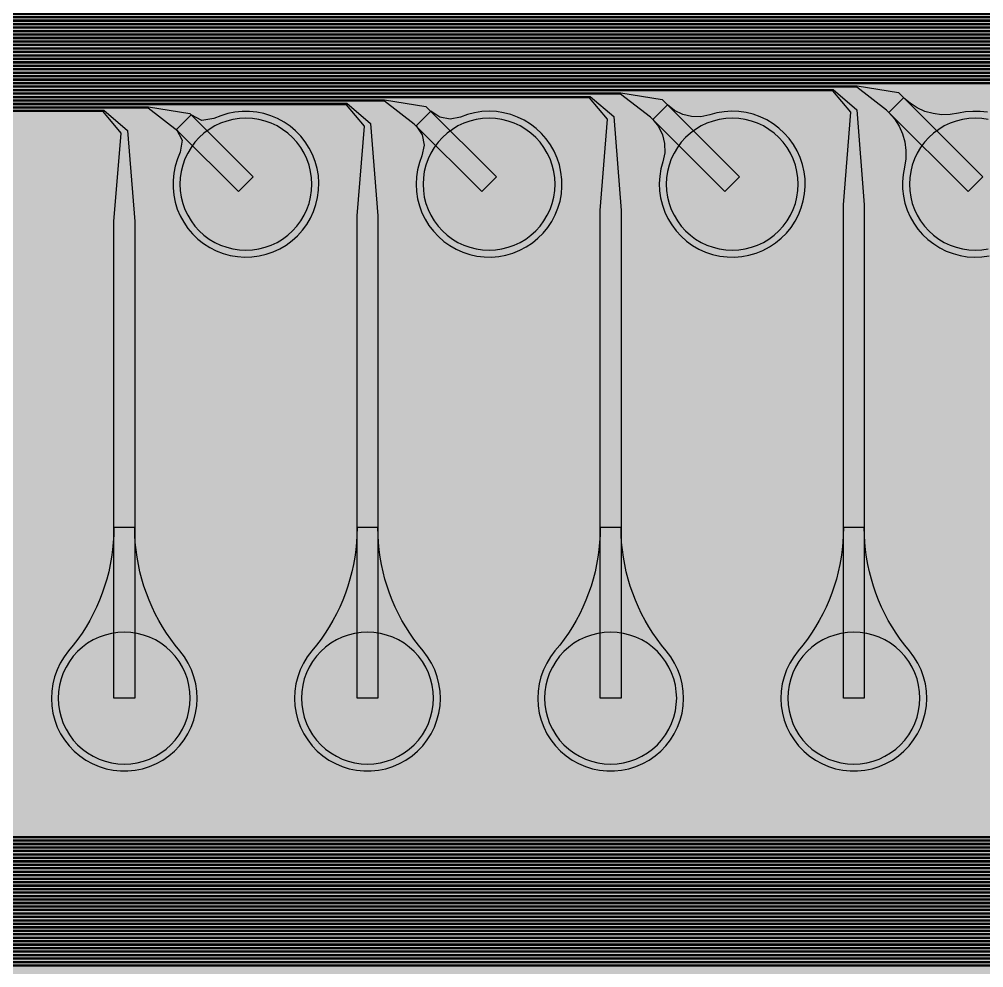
# Model space of a CAD drawing. Header units: metres. Extents: x -7220 to 10980, y -29667 to 1833.
# Drawn here: x -5383 to -3995, y -28281 to -26915 of the extents above; entities that cross this region are included whole.
import ezdxf

# ---------------------------------------------------------------- set-up
doc = ezdxf.new("R2010")
doc.units = ezdxf.units.M
for name, color, linetype in [('Metal1', 4, 'CONTINUOUS'), ('Polyimide', 7, 'CONTINUOUS'), ('Polyimide_Negative', 5, 'CONTINUOUS')]:
    doc.layers.add(name, color=color, linetype=linetype)

msp = doc.modelspace()

# ---------------------------------------------------------------- hatches: boundary and pattern name
at = {"layer": 'Polyimide'}
msp.add_hatch(color=7, dxfattribs=at).paths.add_polyline_path([(4099.4, -13861.6), (4142.6, -14152.8), (4214.2, -14438.4), (4313.4, -14715.5), (4439.2, -14981.7), (4590.6, -15234.2), (4766, -15470.7), (4963.7, -15688.8), (5181.8, -15886.5), (5418.3, -16061.9), (5670.8, -16213.3), (5936.9, -16339.1), (6214.1, -16438.3), (6499.7, -16509.9), (6790.9, -16553.1), (7085, -16567.5), (9980.4, -16567.5), (10058.8, -16571.4), (10136.4, -16582.9), (10212.6, -16601.9), (10286.5, -16628.4), (10357.5, -16662), (10424.8, -16702.3), (10487.9, -16749.1), (10546.1, -16801.8), (10598.8, -16860), (10645.6, -16923), (10685.9, -16990.4), (10719.5, -17061.4), (10745.9, -17135.3), (10765, -17211.4), (10776.5, -17289.1), (10780.4, -17367.5), (10780.4, -21957.3), (10741.6, -22012.9), (10706, -22070.6), (10673.6, -22130.1), (10644.5, -22191.4), (10618.9, -22254.2), (10596.8, -22318.2), (10578.3, -22383.5), (10563.4, -22449.6), (10552.2, -22516.5), (10544.7, -22583.8), (10541, -22651.5), (10541, -22719.3), (10544.7, -22787), (10552.2, -22854.4), (10563.4, -22921.2), (10578.3, -22987.4), (10596.8, -23052.6), (10618.9, -23116.7), (10644.5, -23179.5), (10673.6, -23240.7), (10706, -23300.3), (10741.6, -23357.9), (10780.4, -23413.5), (10780.4, -28667.5), (10776.5, -28745.9), (10765, -28823.6), (10745.9, -28899.7), (10719.5, -28973.6), (10685.9, -29044.6), (10645.6, -29112), (10598.8, -29175), (10546.1, -29233.2), (10487.9, -29285.9), (10424.8, -29332.7), (10357.5, -29373), (10286.5, -29406.6), (10212.6, -29433.1), (10136.4, -29452.1), (10058.8, -29463.6), (9980.4, -29467.5), (-6219.6, -29467.5), (-6298, -29463.6), (-6375.7, -29452.1), (-6451.9, -29433.1), (-6525.8, -29406.6), (-6596.7, -29373), (-6664.1, -29332.7), (-6727.1, -29285.9), (-6785.3, -29233.2), (-6838, -29175), (-6884.8, -29112), (-6925.2, -29044.6), (-6958.7, -28973.6), (-6985.2, -28899.7), (-7004.3, -28823.6), (-7015.8, -28745.9), (-7019.6, -28667.5), (-7019.6, -23426.3), (-6979.4, -23370.1), (-6942.3, -23311.6), (-6908.7, -23251.2), (-6878.5, -23189), (-6851.8, -23125.1), (-6828.8, -23059.9), (-6809.5, -22993.4), (-6794, -22926), (-6782.4, -22857.8), (-6774.6, -22789.1), (-6770.7, -22720), (-6770.7, -22650.8), (-6774.6, -22581.8), (-6782.4, -22513), (-6794, -22444.8), (-6809.5, -22377.4), (-6828.8, -22311), (-6851.8, -22245.7), (-6878.5, -22181.9), (-6908.7, -22119.7), (-6942.3, -22059.2), (-6979.4, -22000.8), (-7019.6, -21944.5), (-7019.6, -17367.5), (-7015.8, -17289.1), (-7004.3, -17211.4), (-6985.2, -17135.3), (-6958.7, -17061.4), (-6925.2, -16990.4), (-6884.8, -16923), (-6838, -16860), (-6785.3, -16801.8), (-6727.1, -16749.1), (-6664.1, -16702.3), (-6596.7, -16662), (-6525.8, -16628.4), (-6451.9, -16601.9), (-6375.7, -16582.9), (-6298, -16571.4), (-6219.6, -16567.5), (-3314, -16567.5), (-3019.9, -16553.1), (-2728.7, -16509.9), (-2443.1, -16438.3), (-2165.9, -16339.1), (-1899.8, -16213.3), (-1647.3, -16061.9), (-1410.8, -15886.5), (-1192.7, -15688.8), (-995, -15470.7), (-819.6, -15234.2), (-668.2, -14981.7), (-542.4, -14715.5), (-443.2, -14438.4), (-371.6, -14152.8), (-328.4, -13861.6), (-314, -13567.5), (-314, -13373.5), (-317.5, -13328.1), (-327.7, -13283.8), (-344.6, -13241.5), (-367.6, -13202.3), (-396.4, -13167), (-430.1, -13136.5), (-468, -13111.4), (-509.3, -13092.3), (-509.3, -13092.3), (-578.2, -13061.3), (-642.2, -13021.2), (-700.3, -12973), (-751.3, -12917.3), (-794.4, -12855.3), (-828.7, -12788.1), (-853.7, -12716.8), (-868.9, -12642.8), (-874, -12567.5), (-868.9, -12492.2), (-853.7, -12418.2), (-828.7, -12346.9), (-794.4, -12279.7), (-751.3, -12217.7), (-700.3, -12162), (-642.2, -12113.8), (-578.2, -12073.7), (-509.3, -12042.7), (-509.3, -12042.7), (-468, -12023.6), (-430.1, -11998.5), (-396.4, -11968), (-367.6, -11932.7), (-344.6, -11893.5), (-327.7, -11851.2), (-317.5, -11806.9), (-314, -11761.5), (-314, -11074.3), (-317.5, -11028.9), (-327.7, -10984.6), (-344.6, -10942.4), (-367.6, -10903.1), (-396.4, -10867.8), (-430.1, -10837.3), (-468, -10812.2), (-509.3, -10793.2), (-509.3, -10793.2), (-578.2, -10762.1), (-642.2, -10722.1), (-700.3, -10673.8), (-751.3, -10618.1), (-794.4, -10556.1), (-828.7, -10488.9), (-853.7, -10417.6), (-868.9, -10343.7), (-874, -10268.3), (-868.9, -10193), (-853.7, -10119), (-828.7, -10047.8), (-794.4, -9980.5), (-751.3, -9918.5), (-700.3, -9862.9), (-642.2, -9814.6), (-578.2, -9774.6), (-509.3, -9743.5), (-509.3, -9743.5), (-468, -9724.5), (-430.1, -9699.4), (-396.4, -9668.8), (-367.6, -9633.5), (-344.6, -9594.3), (-327.7, -9552), (-317.5, -9507.7), (-314, -9462.4), (-314, -8775.1), (-317.5, -8729.8), (-327.7, -8685.5), (-344.6, -8643.2), (-367.6, -8604), (-396.4, -8568.7), (-430.1, -8538.1), (-468, -8513), (-509.3, -8494), (-509.3, -8494), (-578.2, -8462.9), (-642.2, -8422.9), (-700.3, -8374.6), (-751.3, -8319), (-794.4, -8257), (-828.7, -8189.7), (-853.7, -8118.5), (-868.9, -8044.5), (-874, -7969.2), (-868.9, -7893.8), (-853.7, -7819.9), (-828.7, -7748.6), (-794.4, -7681.4), (-751.3, -7619.4), (-700.3, -7563.7), (-642.2, -7515.4), (-578.2, -7475.4), (-509.3, -7444.3), (-509.3, -7444.3), (-468, -7425.3), (-430.1, -7400.2), (-396.4, -7369.7), (-367.6, -7334.4), (-344.6, -7295.1), (-327.7, -7252.9), (-317.5, -7208.6), (-314, -7163.2), (-314, -6476), (-317.5, -6430.6), (-327.7, -6386.3), (-344.6, -6344), (-367.6, -6304.8), (-396.4, -6269.5), (-430.1, -6239), (-468, -6213.9), (-509.3, -6194.8), (-509.3, -6194.8), (-578.2, -6163.8), (-642.2, -6123.7), (-700.3, -6075.5), (-751.3, -6019.8), (-794.4, -5957.8), (-828.7, -5890.6), (-853.7, -5819.3), (-868.9, -5745.3), (-874, -5670), (-868.9, -5594.7), (-853.7, -5520.7), (-828.7, -5449.4), (-794.4, -5382.2), (-751.3, -5320.2), (-700.3, -5264.5), (-642.2, -5216.3), (-578.2, -5176.2), (-509.3, -5145.2), (-509.3, -5145.2), (-468, -5126.1), (-430.1, -5101), (-396.4, -5070.5), (-367.6, -5035.2), (-344.6, -4996), (-327.7, -4953.7), (-317.5, -4909.4), (-314, -4864), (-314, 380), (-314, 1532.5), (-269, 1532.5), (-268.8, 1525.6), (-268.1, 1518.8), (-267, 1512), (-265.4, 1505.3), (-263.4, 1498.7), (-261, 1492.3), (-258.2, 1486.1), (-254.9, 1480), (-251.3, 1474.2), (-247.3, 1468.6), (-242.9, 1463.3), (-238.2, 1458.3), (-233.2, 1453.6), (-227.9, 1449.2), (-222.3, 1445.2), (-216.5, 1441.6), (-210.4, 1438.3), (-204.2, 1435.5), (-197.8, 1433.1), (-191.2, 1431.1), (-184.5, 1429.5), (-177.7, 1428.4), (-170.9, 1427.7), (-164, 1427.5), (-157.1, 1427.7), (-150.3, 1428.4), (-143.5, 1429.5), (-136.8, 1431.1), (-130.2, 1433.1), (-123.8, 1435.5), (-117.6, 1438.3), (-111.5, 1441.6), (-105.7, 1445.2), (-100.1, 1449.2), (-94.8, 1453.6), (-89.8, 1458.3), (-85.1, 1463.3), (-80.7, 1468.6), (-76.7, 1474.2), (-73.1, 1480), (-69.8, 1486.1), (-67, 1492.3), (-64.6, 1498.7), (-62.6, 1505.3), (-61, 1512), (-59.9, 1518.8), (-59.2, 1525.6), (-59, 1532.5), (1786, 1532.5), (3835, 1532.5), (3835.2, 1539), (3835.9, 1545.6), (3836.9, 1552), (3838.4, 1558.4), (3840.3, 1564.6), (3842.6, 1570.8), (3845.3, 1576.7), (3848.4, 1582.5), (3851.9, 1588.1), (3855.7, 1593.4), (3859.8, 1598.4), (3864.3, 1603.2), (3869.1, 1607.7), (3874.1, 1611.8), (3879.4, 1615.6), (3885, 1619.1), (3890.8, 1622.2), (3896.7, 1624.9), (3902.9, 1627.2), (3909.1, 1629.1), (3915.5, 1630.6), (3921.9, 1631.6), (3928.5, 1632.3), (3935, 1632.5), (3941.5, 1632.3), (3948.1, 1631.6), (3954.5, 1630.6), (3960.9, 1629.1), (3967.1, 1627.2), (3973.3, 1624.9), (3979.2, 1622.2), (3985, 1619.1), (3990.6, 1615.6), (3995.9, 1611.8), (4000.9, 1607.7), (4005.7, 1603.2), (4010.2, 1598.4), (4014.3, 1593.4), (4018.1, 1588.1), (4021.6, 1582.5), (4024.7, 1576.7), (4027.4, 1570.8), (4029.7, 1564.6), (4031.6, 1558.4), (4033.1, 1552), (4034.1, 1545.6), (4034.8, 1539), (4035, 1532.5), (4085, 1532.5), (4085, 380), (4085, 330), (4085, -4864), (4088.5, -4909.4), (4098.7, -4953.7), (4115.6, -4996), (4138.6, -5035.2), (4167.4, -5070.5), (4201.1, -5101), (4239, -5126.1), (4280.3, -5145.2), (4280.3, -5145.2), (4349.2, -5176.2), (4413.2, -5216.3), (4471.3, -5264.5), (4522.3, -5320.2), (4565.4, -5382.2), (4599.7, -5449.4), (4624.7, -5520.7), (4639.9, -5594.7), (4645, -5670), (4639.9, -5745.3), (4624.7, -5819.3), (4599.7, -5890.6), (4565.4, -5957.8), (4522.3, -6019.8), (4471.3, -6075.5), (4413.2, -6123.7), (4349.2, -6163.8), (4280.3, -6194.8), (4239, -6213.9), (4201.1, -6239), (4167.4, -6269.5), (4138.6, -6304.8), (4115.6, -6344), (4098.7, -6386.3), (4088.5, -6430.6), (4085, -6476), (4085, -13567.5), (4099.4, -13861.6)])

# ---------------------------------------------------------------- linework, layer by layer
at = {"layer": 'Metal1'}
for points in [[(1748.9, -18191.7), (1748.9, -28247.9), (1718.3, -28278.5), (-5887.5, -28278.5), (-5918.1, -28247.9), (-5918.1, -25926.6), (-5887.5, -25896), (-4532.4, -25896), (-4473.7, -25906.7), (-4466.5, -25911.9), (-4346.5, -26031.9), (-4367.7, -26053.1), (-4487.7, -25933.1), (-4489.1, -25929.8), (-4532.8, -25898), (-5886.7, -25898), (-5916.1, -25927.4), (-5916.1, -28247.1), (-5886.7, -28276.5), (1717.5, -28276.5), (1746.9, -28247.1), (1746.9, -18191.7)], [(1743.9, -18191.7), (1743.9, -28242.9), (1713.3, -28273.5), (-5882.5, -28273.5), (-5913.1, -28242.9), (-5913.1, -25931.6), (-5882.5, -25901), (-4561.7, -25901), (-4527.8, -25930.2), (-4517.1, -26068.2), (-4517.1, -26782.5), (-4547.1, -26782.5), (-4547.1, -26068.2), (-4536.5, -25933.8), (-4562.5, -25903), (-5881.7, -25903), (-5911.1, -25932.4), (-5911.1, -28242.1), (-5881.7, -28271.5), (1712.5, -28271.5), (1741.9, -28242.1), (1741.9, -18191.7)], [(1738.9, -18191.7), (1738.9, -28237.9), (1708.3, -28268.5), (-5877.5, -28268.5), (-5908.1, -28237.9), (-5908.1, -25936.6), (-5877.5, -25906), (-4872.4, -25906), (-4812.9, -25915.5), (-4696.5, -26031.9), (-4717.7, -26053.1), (-4829.9, -25940.9), (-4872.8, -25908), (-5876.7, -25908), (-5906.1, -25937.4), (-5906.1, -28237.1), (-5876.7, -28266.5), (1707.5, -28266.5), (1736.9, -28237.1), (1736.9, -18191.7)], [(1733.9, -18191.7), (1733.9, -28232.9), (1703.3, -28263.5), (-5872.5, -28263.5), (-5903.1, -28232.9), (-5903.1, -25941.6), (-5872.5, -25911), (-4911.7, -25911), (-4877.8, -25940.2), (-4867.1, -26076.2), (-4867.1, -26782.5), (-4897.1, -26782.5), (-4897.1, -26076.2), (-4886.5, -25943.8), (-4912.5, -25913), (-5871.7, -25913), (-5901.1, -25942.4), (-5901.1, -28232.1), (-5871.7, -28261.5), (1702.5, -28261.5), (1731.9, -28232.1), (1731.9, -18191.7)], [(1728.9, -18191.7), (1728.9, -28227.9), (1698.3, -28258.5), (-5867.5, -28258.5), (-5898.1, -28227.9), (-5898.1, -25946.6), (-5867.5, -25916), (-5212.4, -25916), (-5152.9, -25925.5), (-5046.5, -26031.9), (-5067.7, -26053.1), (-5169.9, -25950.9), (-5212.8, -25918), (-5866.7, -25918), (-5896.1, -25947.4), (-5896.1, -28227.1), (-5866.7, -28256.5), (1697.5, -28256.5), (1726.9, -28227.1), (1726.9, -18191.7)], [(1723.9, -18191.7), (1723.9, -28222.9), (1693.3, -28253.5), (-5862.5, -28253.5), (-5893.1, -28222.9), (-5893.1, -25951.6), (-5862.5, -25921), (-5261.7, -25921), (-5227.7, -25950.2), (-5217.1, -26084.2), (-5217.1, -26782.5), (-5247.1, -26782.5), (-5247.1, -26084.2), (-5236.5, -25953.8), (-5262.5, -25923), (-5861.7, -25923), (-5891.1, -25952.4), (-5891.1, -28222.1), (-5861.7, -28251.5), (1692.5, -28251.5), (1721.9, -28222.1), (1721.9, -18191.7)], [(1718.9, -18191.7), (1718.9, -28217.9), (1688.3, -28248.5), (-5857.5, -28248.5), (-5888.1, -28217.9), (-5888.1, -26921.6), (-5857.5, -26891), (163.3, -26891), (199.6, -26919.2), (207.9, -26982.8), (207.9, -27152.5), (177.9, -27152.5), (177.9, -26982.8), (186.1, -26924.8), (162.5, -26893), (-5856.7, -26893), (-5886.1, -26922.4), (-5886.1, -28217.1), (-5856.7, -28246.5), (1687.5, -28246.5), (1716.9, -28217.1), (1716.9, -18191.7)], [(1713.9, -18191.7), (1713.9, -28212.9), (1683.3, -28243.5), (-5852.5, -28243.5), (-5883.1, -28212.9), (-5883.1, -26926.6), (-5852.5, -26896), (-11.7, -26896), (21.8, -26925.4), (32.9, -27086.2), (32.9, -27892.5), (2.9, -27892.5), (2.9, -27086.2), (13.9, -26928.6), (-12.5, -26898), (-5851.7, -26898), (-5881.1, -26927.4), (-5881.1, -28212.1), (-5851.7, -28241.5), (1682.5, -28241.5), (1711.9, -28212.1), (1711.9, -18191.7)], [(1708.9, -18191.7), (1708.9, -28207.9), (1678.3, -28238.5), (-5847.5, -28238.5), (-5878.1, -28207.9), (-5878.1, -26931.6), (-5847.5, -26901), (-328.1, -26901), (-279, -26923.6), (-227.4, -26997.3), (-144.1, -27145.1), (-170.2, -27159.9), (-253.5, -27012), (-288.2, -26932.6), (-328.6, -26903), (-5846.7, -26903), (-5876.1, -26932.4), (-5876.1, -28207.1), (-5846.7, -28236.5), (1677.5, -28236.5), (1706.9, -28207.1), (1706.9, -18191.7)], [(1703.9, -18191.7), (1703.9, -28202.9), (1673.3, -28233.5), (-5842.5, -28233.5), (-5873.1, -28202.9), (-5873.1, -26936.6), (-5842.5, -26906), (-361.7, -26906), (-328.1, -26935.4), (-317.1, -27094.2), (-317.1, -27892.5), (-347.1, -27892.5), (-347.1, -27094.2), (-336.1, -26938.6), (-362.5, -26908), (-5841.7, -26908), (-5871.1, -26937.4), (-5871.1, -28202.1), (-5841.7, -28231.5), (1672.5, -28231.5), (1701.9, -28202.1), (1701.9, -18191.7)], [(1698.9, -18191.7), (1698.9, -28197.9), (1668.3, -28228.5), (-5837.5, -28228.5), (-5868.1, -28197.9), (-5868.1, -26941.6), (-5837.5, -26911), (-678.1, -26911), (-628.4, -26933), (-580.1, -26998.6), (-494.2, -27144.9), (-520.1, -27160.1), (-606, -27013.8), (-637.9, -26942.7), (-678.6, -26913), (-5836.7, -26913), (-5866.1, -26942.4), (-5866.1, -28197.1), (-5836.7, -28226.5), (1667.5, -28226.5), (1696.9, -28197.1), (1696.9, -18191.7)], [(1693.9, -18191.7), (1693.9, -28192.9), (1663.3, -28223.5), (-5832.5, -28223.5), (-5863.1, -28192.9), (-5863.1, -26946.6), (-5832.5, -26916), (-711.7, -26916), (-678.1, -26945.3), (-667.1, -27102.2), (-667.1, -27892.5), (-697.1, -27892.5), (-697.1, -27102.2), (-686.1, -26948.7), (-712.5, -26918), (-5831.7, -26918), (-5861.1, -26947.4), (-5861.1, -28192.1), (-5831.7, -28221.5), (1662.5, -28221.5), (1691.9, -28192.1), (1691.9, -18191.7)], [(1688.9, -18191.7), (1688.9, -28187.9), (1658.3, -28218.5), (-5827.5, -28218.5), (-5858.1, -28187.9), (-5858.1, -26951.6), (-5827.5, -26921), (-1028.1, -26921), (-977.7, -26942.4), (-933, -27000), (-844.3, -27144.7), (-869.9, -27160.3), (-958.6, -27015.6), (-987.7, -26952.8), (-1028.6, -26923), (-5826.7, -26923), (-5856.1, -26952.4), (-5856.1, -28187.1), (-5826.7, -28216.5), (1657.5, -28216.5), (1686.9, -28187.1), (1686.9, -18191.7)], [(1683.9, -18191.7), (1683.9, -28182.9), (1653.3, -28213.5), (-5822.5, -28213.5), (-5853.1, -28182.9), (-5853.1, -26956.6), (-5822.5, -26926), (-1061.7, -26926), (-1028.1, -26955.3), (-1017.1, -27110.2), (-1017.1, -27892.5), (-1047.1, -27892.5), (-1047.1, -27110.2), (-1036.2, -26958.7), (-1062.5, -26928), (-5821.7, -26928), (-5851.1, -26957.4), (-5851.1, -28182.1), (-5821.7, -28211.5), (1652.5, -28211.5), (1681.9, -28182.1), (1681.9, -18191.7)], [(1678.9, -18191.7), (1678.9, -28177.9), (1648.3, -28208.5), (-5817.5, -28208.5), (-5848.1, -28177.9), (-5848.1, -26961.6), (-5817.5, -26931), (-1378.1, -26931), (-1326.9, -26951.7), (-1286, -27001.5), (-1194.5, -27144.4), (-1219.8, -27160.6), (-1311.3, -27017.7), (-1337.4, -26962.9), (-1378.6, -26933), (-5816.7, -26933), (-5846.1, -26962.4), (-5846.1, -28177.1), (-5816.7, -28206.5), (1647.5, -28206.5), (1676.9, -28177.1), (1676.9, -18191.7)], [(1673.9, -18191.7), (1673.9, -28172.9), (1643.3, -28203.5), (-5812.5, -28203.5), (-5843.1, -28172.9), (-5843.1, -26966.6), (-5812.5, -26936), (-1411.7, -26936), (-1378.1, -26965.3), (-1367.1, -27118.2), (-1367.1, -27892.5), (-1397.1, -27892.5), (-1397.1, -27118.2), (-1386.2, -26968.7), (-1412.5, -26938), (-5811.7, -26938), (-5841.1, -26967.4), (-5841.1, -28172.1), (-5811.7, -28201.5), (1642.5, -28201.5), (1671.9, -28172.1), (1671.9, -18191.7)], [(1668.9, -18191.7), (1668.9, -28167.9), (1638.3, -28198.5), (-5807.5, -28198.5), (-5838.1, -28167.9), (-5838.1, -26971.6), (-5807.5, -26941), (-1728.1, -26941), (-1676.1, -26960.8), (-1639.2, -27003.2), (-1544.7, -27144.1), (-1569.6, -27160.9), (-1664.1, -27019.9), (-1687.1, -26973), (-1728.6, -26943), (-5806.7, -26943), (-5836.1, -26972.4), (-5836.1, -28167.1), (-5806.7, -28196.5), (1637.5, -28196.5), (1666.9, -28167.1), (1666.9, -18191.7)], [(1663.9, -18191.7), (1663.9, -28162.9), (1633.3, -28193.5), (-5802.5, -28193.5), (-5833.1, -28162.9), (-5833.1, -26976.6), (-5802.5, -26946), (-1761.7, -26946), (-1728, -26975.3), (-1717.1, -27126.2), (-1717.1, -27892.5), (-1747.1, -27892.5), (-1747.1, -27126.2), (-1736.2, -26978.7), (-1762.5, -26948), (-5801.7, -26948), (-5831.1, -26977.4), (-5831.1, -28162.1), (-5801.7, -28191.5), (1632.5, -28191.5), (1661.9, -28162.1), (1661.9, -18191.7)], [(1658.9, -18191.7), (1658.9, -28157.9), (1628.3, -28188.5), (-5797.5, -28188.5), (-5828.1, -28157.9), (-5828.1, -26981.6), (-5797.5, -26951), (-2078.1, -26951), (-2025.3, -26969.9), (-1992.6, -27005.1), (-1894.9, -27143.9), (-1919.4, -27161.1), (-2017.1, -27022.4), (-2036.9, -26983.2), (-2078.6, -26953), (-5796.7, -26953), (-5826.1, -26982.4), (-5826.1, -28157.1), (-5796.7, -28186.5), (1627.5, -28186.5), (1656.9, -28157.1), (1656.9, -18191.7)], [(1653.9, -18191.7), (1653.9, -28152.9), (1623.3, -28183.5), (-5792.5, -28183.5), (-5823.1, -28152.9), (-5823.1, -26986.6), (-5792.5, -26956), (-2111.7, -26956), (-2078, -26985.3), (-2067.1, -27134.2), (-2067.1, -27892.5), (-2097.1, -27892.5), (-2097.1, -27134.2), (-2086.3, -26988.7), (-2112.5, -26958), (-5791.7, -26958), (-5821.1, -26987.4), (-5821.1, -28152.1), (-5791.7, -28181.5), (1622.5, -28181.5), (1651.9, -28152.1), (1651.9, -18191.7)], [(1648.9, -18191.7), (1648.9, -28147.9), (1618.3, -28178.5), (-5787.5, -28178.5), (-5818.1, -28147.9), (-5818.1, -26991.6), (-5787.5, -26961), (-2428.1, -26961), (-2374.4, -26978.8), (-2346.1, -27007.2), (-2245.1, -27143.6), (-2269.2, -27161.4), (-2370.2, -27025.1), (-2386.6, -26993.4), (-2428.6, -26963), (-5786.7, -26963), (-5816.1, -26992.4), (-5816.1, -28147.1), (-5786.7, -28176.5), (1617.5, -28176.5), (1646.9, -28147.1), (1646.9, -18191.7)], [(1643.9, -18191.7), (1643.9, -28142.9), (1613.3, -28173.5), (-5782.5, -28173.5), (-5813.1, -28142.9), (-5813.1, -26996.6), (-5782.5, -26966), (-2461.7, -26966), (-2428, -26995.3), (-2417.1, -27142.2), (-2417.1, -27892.5), (-2447.1, -27892.5), (-2447.1, -27142.2), (-2436.3, -26998.7), (-2462.5, -26968), (-5781.7, -26968), (-5811.1, -26997.4), (-5811.1, -28142.1), (-5781.7, -28171.5), (1612.5, -28171.5), (1641.9, -28142.1), (1641.9, -18191.7)], [(1638.9, -18191.7), (1638.9, -28137.9), (1608.3, -28168.5), (-5777.5, -28168.5), (-5808.1, -28137.9), (-5808.1, -27001.6), (-5777.5, -26971), (-2778.1, -26971), (-2723.4, -26987.6), (-2699.9, -27009.6), (-2595.3, -27143.3), (-2618.9, -27161.7), (-2723.5, -27028.1), (-2736.3, -27003.6), (-2778.6, -26973), (-5776.7, -26973), (-5806.1, -27002.4), (-5806.1, -28137.1), (-5776.7, -28166.5), (1607.5, -28166.5), (1636.9, -28137.1), (1636.9, -18191.7)], [(1633.9, -18191.7), (1633.9, -28132.9), (1603.3, -28163.5), (-5772.5, -28163.5), (-5803.1, -28132.9), (-5803.1, -27006.6), (-5772.5, -26976), (-2811.7, -26976), (-2777.9, -27005.3), (-2767.1, -27150.2), (-2767.1, -27892.5), (-2797.1, -27892.5), (-2797.1, -27150.2), (-2786.3, -27008.7), (-2812.5, -26978), (-5771.7, -26978), (-5801.1, -27007.4), (-5801.1, -28132.1), (-5771.7, -28161.5), (1602.5, -28161.5), (1631.9, -28132.1), (1631.9, -18191.7)], [(1628.9, -18191.7), (1628.9, -28127.9), (1598.3, -28158.5), (-5767.5, -28158.5), (-5798.1, -28127.9), (-5798.1, -27011.6), (-5767.5, -26981), (-3157.4, -26981), (-3101.3, -26995.6), (-3066.5, -27021.9), (-2946.5, -27141.9), (-2967.7, -27163.1), (-3087.7, -27043.1), (-3111.5, -27010.9), (-3157.8, -26983), (-5766.7, -26983), (-5796.1, -27012.4), (-5796.1, -28127.1), (-5766.7, -28156.5), (1597.5, -28156.5), (1626.9, -28127.1), (1626.9, -18191.7)], [(1623.9, -18191.7), (1623.9, -28122.9), (1593.3, -28153.5), (-5762.5, -28153.5), (-5793.1, -28122.9), (-5793.1, -27016.6), (-5762.5, -26986), (-3161.7, -26986), (-3127.9, -27015.2), (-3117.1, -27158.2), (-3117.1, -27892.5), (-3147.1, -27892.5), (-3147.1, -27158.2), (-3136.4, -27018.8), (-3162.5, -26988), (-5761.7, -26988), (-5791.1, -27017.4), (-5791.1, -28122.1), (-5761.7, -28151.5), (1592.5, -28151.5), (1621.9, -28122.1), (1621.9, -18191.7)], [(1618.9, -18191.7), (1618.9, -28117.9), (1588.3, -28148.5), (-5757.5, -28148.5), (-5788.1, -28117.9), (-5788.1, -27021.6), (-5757.5, -26991), (-3497.4, -26991), (-3440.5, -27004.4), (-3416.5, -27021.9), (-3296.5, -27141.9), (-3317.7, -27163.1), (-3437.7, -27043.1), (-3452.3, -27022), (-3497.8, -26993), (-5756.7, -26993), (-5786.1, -27022.4), (-5786.1, -28117.1), (-5756.7, -28146.5), (1587.5, -28146.5), (1616.9, -28117.1), (1616.9, -18191.7)], [(1613.9, -18191.7), (1613.9, -28112.9), (1583.3, -28143.5), (-5752.5, -28143.5), (-5783.1, -28112.9), (-5783.1, -27026.6), (-5752.5, -26996), (-3511.7, -26996), (-3477.9, -27025.2), (-3467.1, -27166.2), (-3467.1, -27892.5), (-3497.1, -27892.5), (-3497.1, -27166.2), (-3486.4, -27028.8), (-3512.5, -26998), (-5751.7, -26998), (-5781.1, -27027.4), (-5781.1, -28112.1), (-5751.7, -28141.5), (1582.5, -28141.5), (1611.9, -28112.1), (1611.9, -18191.7)], [(1608.9, -18191.7), (1608.9, -28107.9), (1578.3, -28138.5), (-5747.5, -28138.5), (-5778.1, -28107.9), (-5778.1, -27031.6), (-5747.5, -27001), (-3837.4, -27001), (-3779.4, -27012.8), (-3766.5, -27021.9), (-3646.5, -27141.9), (-3667.7, -27163.1), (-3787.7, -27043.1), (-3793.4, -27033.7), (-3837.8, -27003), (-5746.7, -27003), (-5776.1, -27032.4), (-5776.1, -28107.1), (-5746.7, -28136.5), (1577.5, -28136.5), (1606.9, -28107.1), (1606.9, -18191.7)], [(1603.9, -18191.7), (1603.9, -28102.9), (1573.3, -28133.5), (-5742.5, -28133.5), (-5773.1, -28102.9), (-5773.1, -27036.6), (-5742.5, -27006), (-3861.7, -27006), (-3827.8, -27035.2), (-3817.1, -27174.2), (-3817.1, -27892.5), (-3847.1, -27892.5), (-3847.1, -27174.2), (-3836.4, -27038.8), (-3862.5, -27008), (-5741.7, -27008), (-5771.1, -27037.4), (-5771.1, -28102.1), (-5741.7, -28131.5), (1572.5, -28131.5), (1601.9, -28102.1), (1601.9, -18191.7)], [(1598.9, -18191.7), (1598.9, -28097.9), (1568.3, -28128.5), (-5737.5, -28128.5), (-5768.1, -28097.9), (-5768.1, -27041.6), (-5737.5, -27011), (-4177.4, -27011), (-4117.9, -27020.5), (-3996.5, -27141.9), (-4017.7, -27163.1), (-4134.9, -27045.9), (-4177.8, -27013), (-5736.7, -27013), (-5766.1, -27042.4), (-5766.1, -28097.1), (-5736.7, -28126.5), (1567.5, -28126.5), (1596.9, -28097.1), (1596.9, -18191.7)], [(1593.9, -18191.7), (1593.9, -28092.9), (1563.3, -28123.5), (-5732.5, -28123.5), (-5763.1, -28092.9), (-5763.1, -27046.6), (-5732.5, -27016), (-4211.7, -27016), (-4177.8, -27045.2), (-4167.1, -27182.2), (-4167.1, -27892.5), (-4197.1, -27892.5), (-4197.1, -27182.2), (-4186.5, -27048.8), (-4212.5, -27018), (-5731.7, -27018), (-5761.1, -27047.4), (-5761.1, -28092.1), (-5731.7, -28121.5), (1562.5, -28121.5), (1591.9, -28092.1), (1591.9, -18191.7)], [(1588.9, -18191.7), (1588.9, -28087.9), (1558.3, -28118.5), (-5727.5, -28118.5), (-5758.1, -28087.9), (-5758.1, -27051.6), (-5727.5, -27021), (-4517.4, -27021), (-4457.9, -27030.5), (-4346.5, -27141.9), (-4367.7, -27163.1), (-4474.9, -27055.9), (-4517.8, -27023), (-5726.7, -27023), (-5756.1, -27052.4), (-5756.1, -28087.1), (-5726.7, -28116.5), (1557.5, -28116.5), (1586.9, -28087.1), (1586.9, -18191.7)], [(1583.9, -18191.7), (1583.9, -28082.9), (1553.3, -28113.5), (-5722.5, -28113.5), (-5753.1, -28082.9), (-5753.1, -27056.6), (-5722.5, -27026), (-4561.7, -27026), (-4527.7, -27055.2), (-4517.1, -27190.2), (-4517.1, -27892.5), (-4547.1, -27892.5), (-4547.1, -27190.2), (-4536.5, -27058.8), (-4562.5, -27028), (-5721.7, -27028), (-5751.1, -27057.4), (-5751.1, -28082.1), (-5721.7, -28111.5), (1552.5, -28111.5), (1581.9, -28082.1), (1581.9, -18191.7)], [(1578.9, -18191.7), (1578.9, -28077.9), (1548.3, -28108.5), (-5717.5, -28108.5), (-5748.1, -28077.9), (-5748.1, -27061.6), (-5717.5, -27031), (-4857.4, -27031), (-4797.9, -27040.5), (-4696.5, -27141.9), (-4717.7, -27163.1), (-4814.9, -27065.9), (-4857.8, -27033), (-5716.7, -27033), (-5746.1, -27062.4), (-5746.1, -28077.1), (-5716.7, -28106.5), (1547.5, -28106.5), (1576.9, -28077.1), (1576.9, -18191.7)], [(1573.9, -18191.7), (1573.9, -28072.9), (1543.3, -28103.5), (-5712.5, -28103.5), (-5743.1, -28072.9), (-5743.1, -27066.6), (-5712.5, -27036), (-4911.7, -27036), (-4877.7, -27065.2), (-4867.1, -27198.2), (-4867.1, -27892.5), (-4897.1, -27892.5), (-4897.1, -27198.2), (-4886.5, -27068.8), (-4912.5, -27038), (-5711.7, -27038), (-5741.1, -27067.4), (-5741.1, -28072.1), (-5711.7, -28101.5), (1542.5, -28101.5), (1571.9, -28072.1), (1571.9, -18191.7)], [(1568.9, -18191.7), (1568.9, -28067.9), (1538.3, -28098.5), (-5707.5, -28098.5), (-5738.1, -28067.9), (-5738.1, -27071.6), (-5707.5, -27041), (-5197.4, -27041), (-5137.9, -27050.5), (-5046.5, -27141.9), (-5067.7, -27163.1), (-5154.9, -27075.9), (-5197.8, -27043), (-5706.7, -27043), (-5736.1, -27072.4), (-5736.1, -28067.1), (-5706.7, -28096.5), (1537.5, -28096.5), (1566.9, -28067.1), (1566.9, -18191.7)], [(1563.9, -18191.7), (1563.9, -28062.9), (1533.3, -28093.5), (-5702.5, -28093.5), (-5733.1, -28062.9), (-5733.1, -27076.6), (-5702.5, -27046), (-5261.7, -27046), (-5227.7, -27075.2), (-5217.1, -27206.2), (-5217.1, -27892.5), (-5247.1, -27892.5), (-5247.1, -27206.2), (-5236.6, -27078.8), (-5262.5, -27048), (-5701.7, -27048), (-5731.1, -27077.4), (-5731.1, -28062.1), (-5701.7, -28091.5), (1532.5, -28091.5), (1561.9, -28062.1), (1561.9, -18191.7)], [(-3989.9, -27048.9), (-4000.3, -27047.7), (-4010.7, -27047.6), (-4021.2, -27048.4), (-4031.4, -27050.4), (-4043.5, -27052.3), (-4055.8, -27052.5), (-4067.9, -27050.9), (-4079.7, -27047.6), (-4090.8, -27042.6), (-4101.2, -27036), (-4110.4, -27028), (-4131.6, -27049.2), (-4131.6, -27049.2), (-4123.6, -27058.5), (-4117.1, -27068.8), (-4112, -27080), (-4108.7, -27091.7), (-4107.1, -27103.9), (-4107.3, -27116.1), (-4109.3, -27128.2), (-4111.2, -27138.5), (-4112.1, -27148.9), (-4111.9, -27159.3), (-4110.7, -27169.7), (-4108.5, -27179.9), (-4105.2, -27189.9), (-4101, -27199.5), (-4095.9, -27208.6), (-4089.9, -27217.1), (-4083.1, -27225), (-4075.5, -27232.2), (-4067.2, -27238.6), (-4058.3, -27244.2), (-4049, -27248.8), (-4039.2, -27252.5), (-4029.1, -27255.2), (-4018.8, -27256.9), (-4008.3, -27257.5), (-3997.9, -27257.1), (-3987.5, -27255.7)]]:
    msp.add_lwpolyline(points, dxfattribs=at)
for points in [[(-4471.6, -27059.2), (-4463.4, -27069.5), (-4457.6, -27081.3), (-4454.5, -27094.1), (-4454.3, -27107.2), (-4457, -27120.1), (-4459.8, -27130.3), (-4461.5, -27140.7), (-4462.1, -27151.3), (-4461.7, -27161.9), (-4460.2, -27172.3), (-4457.7, -27182.6), (-4454.2, -27192.6), (-4449.7, -27202.1), (-4444.2, -27211.2), (-4437.9, -27219.6), (-4430.7, -27227.4), (-4422.8, -27234.4), (-4414.2, -27240.6), (-4405.1, -27245.9), (-4395.4, -27250.3), (-4385.4, -27253.6), (-4375.1, -27256), (-4364.6, -27257.2), (-4354, -27257.5), (-4343.5, -27256.6), (-4333.1, -27254.7), (-4322.9, -27251.8), (-4313.1, -27247.8), (-4303.7, -27242.9), (-4294.9, -27237.1), (-4286.7, -27230.4), (-4279.2, -27222.9), (-4272.5, -27214.7), (-4266.7, -27205.9), (-4261.8, -27196.5), (-4257.9, -27186.7), (-4254.9, -27176.6), (-4253, -27166.2), (-4252.2, -27155.6), (-4252.4, -27145), (-4253.7, -27134.6), (-4256, -27124.2), (-4259.4, -27114.2), (-4263.7, -27104.6), (-4269, -27095.4), (-4275.2, -27086.8), (-4282.2, -27078.9), (-4290, -27071.8), (-4298.4, -27065.4), (-4307.5, -27060), (-4317.1, -27055.4), (-4327, -27051.9), (-4337.3, -27049.4), (-4347.8, -27047.9), (-4358.3, -27047.5), (-4368.9, -27048.2), (-4379.3, -27049.9), (-4389.5, -27052.6), (-4402.4, -27055.3), (-4415.6, -27055.1), (-4428.3, -27052), (-4440.1, -27046.2), (-4450.4, -27038), (-4471.6, -27059.2)], [(-5157, -27073.8), (-5149, -27089.3), (-5151.5, -27106.5), (-5155.7, -27116.2), (-5158.8, -27126.3), (-5160.9, -27136.6), (-5162, -27147.1), (-5162, -27157.6), (-5161, -27168.1), (-5158.9, -27178.4), (-5155.8, -27188.5), (-5151.7, -27198.2), (-5146.6, -27207.4), (-5140.7, -27216.1), (-5133.9, -27224.1), (-5126.3, -27231.5), (-5118.1, -27238), (-5109.2, -27243.7), (-5099.8, -27248.4), (-5090, -27252.2), (-5079.8, -27255), (-5069.4, -27256.8), (-5058.9, -27257.5), (-5048.4, -27257.1), (-5038, -27255.7), (-5027.7, -27253.3), (-5017.8, -27249.9), (-5008.2, -27245.4), (-4999.2, -27240.1), (-4990.7, -27233.8), (-4982.9, -27226.7), (-4975.8, -27218.9), (-4969.6, -27210.5), (-4964.2, -27201.4), (-4959.8, -27191.8), (-4956.3, -27181.9), (-4953.9, -27171.7), (-4952.5, -27161.2), (-4952.1, -27150.7), (-4952.8, -27140.2), (-4954.6, -27129.8), (-4957.4, -27119.6), (-4961.2, -27109.8), (-4965.9, -27100.4), (-4971.6, -27091.6), (-4978.2, -27083.3), (-4985.5, -27075.7), (-4993.5, -27068.9), (-5002.2, -27063), (-5011.5, -27057.9), (-5021.2, -27053.9), (-5031.2, -27050.7), (-5041.5, -27048.7), (-5052, -27047.6), (-5062.6, -27047.6), (-5073, -27048.7), (-5083.3, -27050.8), (-5093.4, -27054), (-5103.1, -27058.1), (-5120.3, -27060.6), (-5135.8, -27052.6), (-5157, -27073.8)], [(-4812.1, -27068.7), (-4803.6, -27081.5), (-4800.7, -27096.5), (-4803.8, -27111.5), (-4807.4, -27121.4), (-4810, -27131.6), (-4811.6, -27142), (-4812.1, -27152.5), (-4811.6, -27163), (-4810, -27173.4), (-4807.4, -27183.6), (-4803.8, -27193.5), (-4799.2, -27203), (-4793.7, -27211.9), (-4787.3, -27220.3), (-4780.1, -27228), (-4772.2, -27234.9), (-4763.6, -27241), (-4754.5, -27246.2), (-4744.9, -27250.5), (-4734.9, -27253.8), (-4724.6, -27256), (-4714.1, -27257.3), (-4703.6, -27257.4), (-4693.1, -27256.6), (-4682.8, -27254.6), (-4672.7, -27251.7), (-4662.9, -27247.7), (-4653.6, -27242.8), (-4644.8, -27237), (-4636.7, -27230.4), (-4629.3, -27222.9), (-4622.6, -27214.8), (-4616.8, -27206), (-4611.9, -27196.7), (-4607.9, -27186.9), (-4605, -27176.8), (-4603.1, -27166.5), (-4602.2, -27156), (-4602.4, -27145.5), (-4603.6, -27135), (-4605.9, -27124.8), (-4609.1, -27114.8), (-4613.4, -27105.1), (-4618.6, -27096), (-4624.7, -27087.4), (-4631.6, -27079.5), (-4639.3, -27072.3), (-4647.7, -27065.9), (-4656.7, -27060.4), (-4666.1, -27055.8), (-4676, -27052.2), (-4686.2, -27049.6), (-4696.6, -27048), (-4707.1, -27047.5), (-4717.6, -27048), (-4728, -27049.6), (-4738.2, -27052.2), (-4748.1, -27055.8), (-4763.1, -27058.9), (-4778.2, -27056), (-4790.9, -27047.5), (-4812.1, -27068.7)], [(-5247.1, -27646.9), (-5247.3, -27657.7), (-5248, -27668.4), (-5249, -27679.1), (-5250.5, -27689.7), (-5252.3, -27700.3), (-5254.6, -27710.8), (-5257.3, -27721.1), (-5260.4, -27731.4), (-5263.9, -27741.6), (-5267.8, -27751.6), (-5272.1, -27761.4), (-5276.7, -27771.1), (-5281.8, -27780.6), (-5287.2, -27789.9), (-5292.9, -27798.9), (-5299, -27807.7), (-5305.5, -27816.3), (-5312.3, -27824.6), (-5318.7, -27833.1), (-5324.2, -27842.1), (-5328.9, -27851.7), (-5332.5, -27861.6), (-5335.1, -27871.9), (-5336.6, -27882.4), (-5337.1, -27893), (-5336.5, -27903.6), (-5334.9, -27914.1), (-5332.2, -27924.3), (-5328.5, -27934.2), (-5323.8, -27943.7), (-5318.1, -27952.7), (-5311.6, -27961.1), (-5304.3, -27968.8), (-5296.2, -27975.7), (-5287.5, -27981.7), (-5278.2, -27986.8), (-5268.5, -27991), (-5258.4, -27994.2), (-5248, -27996.3), (-5237.4, -27997.4), (-5226.8, -27997.4), (-5216.3, -27996.3), (-5205.9, -27994.2), (-5195.8, -27991), (-5186, -27986.8), (-5176.7, -27981.7), (-5168, -27975.7), (-5160, -27968.8), (-5152.6, -27961.1), (-5146.1, -27952.7), (-5140.5, -27943.7), (-5135.8, -27934.2), (-5132.1, -27924.3), (-5129.4, -27914.1), (-5127.7, -27903.6), (-5127.1, -27893), (-5127.6, -27882.4), (-5129.2, -27871.9), (-5131.8, -27861.6), (-5135.4, -27851.7), (-5140, -27842.1), (-5145.6, -27833.1), (-5152, -27824.6), (-5158.8, -27816.3), (-5165.2, -27807.7), (-5171.3, -27798.9), (-5177.1, -27789.9), (-5182.5, -27780.6), (-5187.5, -27771.1), (-5192.2, -27761.4), (-5196.4, -27751.6), (-5200.3, -27741.6), (-5203.8, -27731.4), (-5206.9, -27721.1), (-5209.6, -27710.8), (-5211.9, -27700.3), (-5213.8, -27689.7), (-5215.2, -27679.1), (-5216.3, -27668.4), (-5216.9, -27657.7), (-5217.1, -27646.9), (-5247.1, -27646.9)], [(-4897.1, -27646.9), (-4897.3, -27657.7), (-4898, -27668.4), (-4899, -27679.1), (-4900.5, -27689.7), (-4902.3, -27700.3), (-4904.6, -27710.8), (-4907.3, -27721.1), (-4910.4, -27731.4), (-4913.9, -27741.6), (-4917.8, -27751.6), (-4922.1, -27761.4), (-4926.7, -27771.1), (-4931.8, -27780.6), (-4937.2, -27789.9), (-4942.9, -27798.9), (-4949, -27807.7), (-4955.5, -27816.3), (-4962.3, -27824.6), (-4968.7, -27833.1), (-4974.2, -27842.1), (-4978.9, -27851.7), (-4982.5, -27861.6), (-4985.1, -27871.9), (-4986.6, -27882.4), (-4987.1, -27893), (-4986.5, -27903.6), (-4984.9, -27914.1), (-4982.2, -27924.3), (-4978.5, -27934.2), (-4973.8, -27943.7), (-4968.1, -27952.7), (-4961.6, -27961.1), (-4954.3, -27968.8), (-4946.2, -27975.7), (-4937.5, -27981.7), (-4928.2, -27986.8), (-4918.5, -27991), (-4908.4, -27994.2), (-4898, -27996.3), (-4887.4, -27997.4), (-4876.8, -27997.4), (-4866.3, -27996.3), (-4855.9, -27994.2), (-4845.8, -27991), (-4836, -27986.8), (-4826.7, -27981.7), (-4818, -27975.7), (-4810, -27968.8), (-4802.6, -27961.1), (-4796.1, -27952.7), (-4790.5, -27943.7), (-4785.8, -27934.2), (-4782.1, -27924.3), (-4779.4, -27914.1), (-4777.7, -27903.6), (-4777.1, -27893), (-4777.6, -27882.4), (-4779.2, -27871.9), (-4781.8, -27861.6), (-4785.4, -27851.7), (-4790, -27842.1), (-4795.6, -27833.1), (-4802, -27824.6), (-4808.8, -27816.3), (-4815.2, -27807.7), (-4821.3, -27798.9), (-4827.1, -27789.9), (-4832.5, -27780.6), (-4837.5, -27771.1), (-4842.2, -27761.4), (-4846.4, -27751.6), (-4850.3, -27741.6), (-4853.8, -27731.4), (-4856.9, -27721.1), (-4859.6, -27710.8), (-4861.9, -27700.3), (-4863.8, -27689.7), (-4865.2, -27679.1), (-4866.3, -27668.4), (-4866.9, -27657.7), (-4867.1, -27646.9), (-4897.1, -27646.9)], [(-4547.1, -27646.9), (-4547.3, -27657.7), (-4548, -27668.4), (-4549, -27679.1), (-4550.5, -27689.7), (-4552.3, -27700.3), (-4554.6, -27710.8), (-4557.3, -27721.1), (-4560.4, -27731.4), (-4563.9, -27741.6), (-4567.8, -27751.6), (-4572.1, -27761.4), (-4576.7, -27771.1), (-4581.8, -27780.6), (-4587.2, -27789.9), (-4592.9, -27798.9), (-4599, -27807.7), (-4605.5, -27816.3), (-4612.3, -27824.6), (-4618.7, -27833.1), (-4624.2, -27842.1), (-4628.9, -27851.7), (-4632.5, -27861.6), (-4635.1, -27871.9), (-4636.6, -27882.4), (-4637.1, -27893), (-4636.5, -27903.6), (-4634.9, -27914.1), (-4632.2, -27924.3), (-4628.5, -27934.2), (-4623.8, -27943.7), (-4618.1, -27952.7), (-4611.6, -27961.1), (-4604.3, -27968.8), (-4596.2, -27975.7), (-4587.5, -27981.7), (-4578.2, -27986.8), (-4568.5, -27991), (-4558.4, -27994.2), (-4548, -27996.3), (-4537.4, -27997.4), (-4526.8, -27997.4), (-4516.3, -27996.3), (-4505.9, -27994.2), (-4495.8, -27991), (-4486, -27986.8), (-4476.7, -27981.7), (-4468, -27975.7), (-4460, -27968.8), (-4452.6, -27961.1), (-4446.1, -27952.7), (-4440.5, -27943.7), (-4435.8, -27934.2), (-4432.1, -27924.3), (-4429.4, -27914.1), (-4427.7, -27903.6), (-4427.1, -27893), (-4427.6, -27882.4), (-4429.2, -27871.9), (-4431.8, -27861.6), (-4435.4, -27851.7), (-4440, -27842.1), (-4445.6, -27833.1), (-4452, -27824.6), (-4458.8, -27816.3), (-4465.2, -27807.7), (-4471.3, -27798.9), (-4477.1, -27789.9), (-4482.5, -27780.6), (-4487.5, -27771.1), (-4492.2, -27761.4), (-4496.4, -27751.6), (-4500.3, -27741.6), (-4503.8, -27731.4), (-4506.9, -27721.1), (-4509.6, -27710.8), (-4511.9, -27700.3), (-4513.8, -27689.7), (-4515.2, -27679.1), (-4516.3, -27668.4), (-4516.9, -27657.7), (-4517.1, -27646.9), (-4547.1, -27646.9)], [(-4197.1, -27646.9), (-4197.3, -27657.7), (-4198, -27668.4), (-4199, -27679.1), (-4200.5, -27689.7), (-4202.3, -27700.3), (-4204.6, -27710.8), (-4207.3, -27721.1), (-4210.4, -27731.4), (-4213.9, -27741.6), (-4217.8, -27751.6), (-4222.1, -27761.4), (-4226.7, -27771.1), (-4231.8, -27780.6), (-4237.2, -27789.9), (-4242.9, -27798.9), (-4249, -27807.7), (-4255.5, -27816.3), (-4262.3, -27824.6), (-4268.7, -27833.1), (-4274.2, -27842.1), (-4278.9, -27851.7), (-4282.5, -27861.6), (-4285.1, -27871.9), (-4286.6, -27882.4), (-4287.1, -27893), (-4286.5, -27903.6), (-4284.9, -27914.1), (-4282.2, -27924.3), (-4278.5, -27934.2), (-4273.8, -27943.7), (-4268.1, -27952.7), (-4261.6, -27961.1), (-4254.3, -27968.8), (-4246.2, -27975.7), (-4237.5, -27981.7), (-4228.2, -27986.8), (-4218.5, -27991), (-4208.4, -27994.2), (-4198, -27996.3), (-4187.4, -27997.4), (-4176.8, -27997.4), (-4166.3, -27996.3), (-4155.9, -27994.2), (-4145.8, -27991), (-4136, -27986.8), (-4126.7, -27981.7), (-4118, -27975.7), (-4110, -27968.8), (-4102.6, -27961.1), (-4096.1, -27952.7), (-4090.5, -27943.7), (-4085.8, -27934.2), (-4082.1, -27924.3), (-4079.4, -27914.1), (-4077.7, -27903.6), (-4077.1, -27893), (-4077.6, -27882.4), (-4079.2, -27871.9), (-4081.8, -27861.6), (-4085.4, -27851.7), (-4090, -27842.1), (-4095.6, -27833.1), (-4102, -27824.6), (-4108.8, -27816.3), (-4115.2, -27807.7), (-4121.3, -27798.9), (-4127.1, -27789.9), (-4132.5, -27780.6), (-4137.5, -27771.1), (-4142.2, -27761.4), (-4146.4, -27751.6), (-4150.3, -27741.6), (-4153.8, -27731.4), (-4156.9, -27721.1), (-4159.6, -27710.8), (-4161.9, -27700.3), (-4163.8, -27689.7), (-4165.2, -27679.1), (-4166.3, -27668.4), (-4166.9, -27657.7), (-4167.1, -27646.9), (-4197.1, -27646.9)]]:
    msp.add_lwpolyline(points, close=True, dxfattribs=at)
at = {"layer": 'Polyimide_Negative'}
for points in [[(-4962.1, -27152.5), (-4962.6, -27143.2), (-4964, -27134), (-4966.2, -27124.9), (-4969.4, -27116.1), (-4973.3, -27107.7), (-4978.1, -27099.7), (-4983.7, -27092.2), (-4989.9, -27085.3), (-4996.9, -27079.1), (-5004.3, -27073.5), (-5012.3, -27068.7), (-5020.8, -27064.7), (-5029.5, -27061.6), (-5038.6, -27059.3), (-5047.8, -27058), (-5057.1, -27057.5), (-5066.4, -27058), (-5075.7, -27059.3), (-5084.7, -27061.6), (-5093.5, -27064.7), (-5101.9, -27068.7), (-5109.9, -27073.5), (-5117.4, -27079.1), (-5124.3, -27085.3), (-5130.6, -27092.2), (-5136.1, -27099.7), (-5140.9, -27107.7), (-5144.9, -27116.1), (-5148, -27124.9), (-5150.3, -27134), (-5151.7, -27143.2), (-5152.1, -27152.5), (-5151.7, -27161.8), (-5150.3, -27171), (-5148, -27180.1), (-5144.9, -27188.9), (-5140.9, -27197.3), (-5136.1, -27205.3), (-5130.6, -27212.8), (-5124.3, -27219.7), (-5117.4, -27225.9), (-5109.9, -27231.5), (-5101.9, -27236.3), (-5093.5, -27240.3), (-5084.7, -27243.4), (-5075.7, -27245.7), (-5066.4, -27247), (-5057.1, -27247.5), (-5047.8, -27247), (-5038.6, -27245.7), (-5029.5, -27243.4), (-5020.8, -27240.3), (-5012.3, -27236.3), (-5004.3, -27231.5), (-4996.9, -27225.9), (-4989.9, -27219.7), (-4983.7, -27212.8), (-4978.1, -27205.3), (-4973.3, -27197.3), (-4969.4, -27188.9), (-4966.2, -27180.1), (-4964, -27171), (-4962.6, -27161.8), (-4962.1, -27152.5)], [(-4612.1, -27152.5), (-4612.6, -27143.2), (-4614, -27134), (-4616.2, -27124.9), (-4619.4, -27116.1), (-4623.3, -27107.7), (-4628.1, -27099.7), (-4633.7, -27092.2), (-4639.9, -27085.3), (-4646.9, -27079.1), (-4654.3, -27073.5), (-4662.3, -27068.7), (-4670.8, -27064.7), (-4679.5, -27061.6), (-4688.6, -27059.3), (-4697.8, -27058), (-4707.1, -27057.5), (-4716.4, -27058), (-4725.7, -27059.3), (-4734.7, -27061.6), (-4743.5, -27064.7), (-4751.9, -27068.7), (-4759.9, -27073.5), (-4767.4, -27079.1), (-4774.3, -27085.3), (-4780.6, -27092.2), (-4786.1, -27099.7), (-4790.9, -27107.7), (-4794.9, -27116.1), (-4798, -27124.9), (-4800.3, -27134), (-4801.7, -27143.2), (-4802.1, -27152.5), (-4801.7, -27161.8), (-4800.3, -27171), (-4798, -27180.1), (-4794.9, -27188.9), (-4790.9, -27197.3), (-4786.1, -27205.3), (-4780.6, -27212.8), (-4774.3, -27219.7), (-4767.4, -27225.9), (-4759.9, -27231.5), (-4751.9, -27236.3), (-4743.5, -27240.3), (-4734.7, -27243.4), (-4725.7, -27245.7), (-4716.4, -27247), (-4707.1, -27247.5), (-4697.8, -27247), (-4688.6, -27245.7), (-4679.5, -27243.4), (-4670.8, -27240.3), (-4662.3, -27236.3), (-4654.3, -27231.5), (-4646.9, -27225.9), (-4639.9, -27219.7), (-4633.7, -27212.8), (-4628.1, -27205.3), (-4623.3, -27197.3), (-4619.4, -27188.9), (-4616.2, -27180.1), (-4614, -27171), (-4612.6, -27161.8), (-4612.1, -27152.5)], [(-4262.1, -27152.5), (-4262.6, -27143.2), (-4264, -27134), (-4266.2, -27124.9), (-4269.4, -27116.1), (-4273.3, -27107.7), (-4278.1, -27099.7), (-4283.7, -27092.2), (-4289.9, -27085.3), (-4296.9, -27079.1), (-4304.3, -27073.5), (-4312.3, -27068.7), (-4320.8, -27064.7), (-4329.5, -27061.6), (-4338.6, -27059.3), (-4347.8, -27058), (-4357.1, -27057.5), (-4366.4, -27058), (-4375.7, -27059.3), (-4384.7, -27061.6), (-4393.5, -27064.7), (-4401.9, -27068.7), (-4409.9, -27073.5), (-4417.4, -27079.1), (-4424.3, -27085.3), (-4430.6, -27092.2), (-4436.1, -27099.7), (-4440.9, -27107.7), (-4444.9, -27116.1), (-4448, -27124.9), (-4450.3, -27134), (-4451.7, -27143.2), (-4452.1, -27152.5), (-4451.7, -27161.8), (-4450.3, -27171), (-4448, -27180.1), (-4444.9, -27188.9), (-4440.9, -27197.3), (-4436.1, -27205.3), (-4430.6, -27212.8), (-4424.3, -27219.7), (-4417.4, -27225.9), (-4409.9, -27231.5), (-4401.9, -27236.3), (-4393.5, -27240.3), (-4384.7, -27243.4), (-4375.7, -27245.7), (-4366.4, -27247), (-4357.1, -27247.5), (-4347.8, -27247), (-4338.6, -27245.7), (-4329.5, -27243.4), (-4320.8, -27240.3), (-4312.3, -27236.3), (-4304.3, -27231.5), (-4296.9, -27225.9), (-4289.9, -27219.7), (-4283.7, -27212.8), (-4278.1, -27205.3), (-4273.3, -27197.3), (-4269.4, -27188.9), (-4266.2, -27180.1), (-4264, -27171), (-4262.6, -27161.8), (-4262.1, -27152.5)], [(-5137.1, -27892.5), (-5137.6, -27883.2), (-5139, -27874), (-5141.2, -27864.9), (-5144.4, -27856.1), (-5148.3, -27847.7), (-5153.1, -27839.7), (-5158.7, -27832.2), (-5164.9, -27825.3), (-5171.9, -27819.1), (-5179.3, -27813.5), (-5187.3, -27808.7), (-5195.8, -27804.7), (-5204.5, -27801.6), (-5213.6, -27799.3), (-5222.8, -27798), (-5232.1, -27797.5), (-5241.4, -27798), (-5250.7, -27799.3), (-5259.7, -27801.6), (-5268.5, -27804.7), (-5276.9, -27808.7), (-5284.9, -27813.5), (-5292.4, -27819.1), (-5299.3, -27825.3), (-5305.6, -27832.2), (-5311.1, -27839.7), (-5315.9, -27847.7), (-5319.9, -27856.1), (-5323, -27864.9), (-5325.3, -27874), (-5326.7, -27883.2), (-5327.1, -27892.5), (-5326.7, -27901.8), (-5325.3, -27911), (-5323, -27920.1), (-5319.9, -27928.9), (-5315.9, -27937.3), (-5311.1, -27945.3), (-5305.6, -27952.8), (-5299.3, -27959.7), (-5292.4, -27965.9), (-5284.9, -27971.5), (-5276.9, -27976.3), (-5268.5, -27980.3), (-5259.7, -27983.4), (-5250.7, -27985.7), (-5241.4, -27987), (-5232.1, -27987.5), (-5222.8, -27987), (-5213.6, -27985.7), (-5204.5, -27983.4), (-5195.8, -27980.3), (-5187.3, -27976.3), (-5179.3, -27971.5), (-5171.9, -27965.9), (-5164.9, -27959.7), (-5158.7, -27952.8), (-5153.1, -27945.3), (-5148.3, -27937.3), (-5144.4, -27928.9), (-5141.2, -27920.1), (-5139, -27911), (-5137.6, -27901.8), (-5137.1, -27892.5)], [(-4787.1, -27892.5), (-4787.6, -27883.2), (-4789, -27874), (-4791.2, -27864.9), (-4794.4, -27856.1), (-4798.3, -27847.7), (-4803.1, -27839.7), (-4808.7, -27832.2), (-4814.9, -27825.3), (-4821.9, -27819.1), (-4829.3, -27813.5), (-4837.3, -27808.7), (-4845.8, -27804.7), (-4854.5, -27801.6), (-4863.6, -27799.3), (-4872.8, -27798), (-4882.1, -27797.5), (-4891.4, -27798), (-4900.7, -27799.3), (-4909.7, -27801.6), (-4918.5, -27804.7), (-4926.9, -27808.7), (-4934.9, -27813.5), (-4942.4, -27819.1), (-4949.3, -27825.3), (-4955.6, -27832.2), (-4961.1, -27839.7), (-4965.9, -27847.7), (-4969.9, -27856.1), (-4973, -27864.9), (-4975.3, -27874), (-4976.7, -27883.2), (-4977.1, -27892.5), (-4976.7, -27901.8), (-4975.3, -27911), (-4973, -27920.1), (-4969.9, -27928.9), (-4965.9, -27937.3), (-4961.1, -27945.3), (-4955.6, -27952.8), (-4949.3, -27959.7), (-4942.4, -27965.9), (-4934.9, -27971.5), (-4926.9, -27976.3), (-4918.5, -27980.3), (-4909.7, -27983.4), (-4900.7, -27985.7), (-4891.4, -27987), (-4882.1, -27987.5), (-4872.8, -27987), (-4863.6, -27985.7), (-4854.5, -27983.4), (-4845.8, -27980.3), (-4837.3, -27976.3), (-4829.3, -27971.5), (-4821.9, -27965.9), (-4814.9, -27959.7), (-4808.7, -27952.8), (-4803.1, -27945.3), (-4798.3, -27937.3), (-4794.4, -27928.9), (-4791.2, -27920.1), (-4789, -27911), (-4787.6, -27901.8), (-4787.1, -27892.5)], [(-4437.1, -27892.5), (-4437.6, -27883.2), (-4439, -27874), (-4441.2, -27864.9), (-4444.4, -27856.1), (-4448.3, -27847.7), (-4453.1, -27839.7), (-4458.7, -27832.2), (-4464.9, -27825.3), (-4471.9, -27819.1), (-4479.3, -27813.5), (-4487.3, -27808.7), (-4495.8, -27804.7), (-4504.5, -27801.6), (-4513.6, -27799.3), (-4522.8, -27798), (-4532.1, -27797.5), (-4541.4, -27798), (-4550.7, -27799.3), (-4559.7, -27801.6), (-4568.5, -27804.7), (-4576.9, -27808.7), (-4584.9, -27813.5), (-4592.4, -27819.1), (-4599.3, -27825.3), (-4605.6, -27832.2), (-4611.1, -27839.7), (-4615.9, -27847.7), (-4619.9, -27856.1), (-4623, -27864.9), (-4625.3, -27874), (-4626.7, -27883.2), (-4627.1, -27892.5), (-4626.7, -27901.8), (-4625.3, -27911), (-4623, -27920.1), (-4619.9, -27928.9), (-4615.9, -27937.3), (-4611.1, -27945.3), (-4605.6, -27952.8), (-4599.3, -27959.7), (-4592.4, -27965.9), (-4584.9, -27971.5), (-4576.9, -27976.3), (-4568.5, -27980.3), (-4559.7, -27983.4), (-4550.7, -27985.7), (-4541.4, -27987), (-4532.1, -27987.5), (-4522.8, -27987), (-4513.6, -27985.7), (-4504.5, -27983.4), (-4495.8, -27980.3), (-4487.3, -27976.3), (-4479.3, -27971.5), (-4471.9, -27965.9), (-4464.9, -27959.7), (-4458.7, -27952.8), (-4453.1, -27945.3), (-4448.3, -27937.3), (-4444.4, -27928.9), (-4441.2, -27920.1), (-4439, -27911), (-4437.6, -27901.8), (-4437.1, -27892.5)], [(-4087.1, -27892.5), (-4087.6, -27883.2), (-4089, -27874), (-4091.2, -27864.9), (-4094.4, -27856.1), (-4098.3, -27847.7), (-4103.1, -27839.7), (-4108.7, -27832.2), (-4114.9, -27825.3), (-4121.9, -27819.1), (-4129.3, -27813.5), (-4137.3, -27808.7), (-4145.8, -27804.7), (-4154.5, -27801.6), (-4163.6, -27799.3), (-4172.8, -27798), (-4182.1, -27797.5), (-4191.4, -27798), (-4200.7, -27799.3), (-4209.7, -27801.6), (-4218.5, -27804.7), (-4226.9, -27808.7), (-4234.9, -27813.5), (-4242.4, -27819.1), (-4249.3, -27825.3), (-4255.6, -27832.2), (-4261.1, -27839.7), (-4265.9, -27847.7), (-4269.9, -27856.1), (-4273, -27864.9), (-4275.3, -27874), (-4276.7, -27883.2), (-4277.1, -27892.5), (-4276.7, -27901.8), (-4275.3, -27911), (-4273, -27920.1), (-4269.9, -27928.9), (-4265.9, -27937.3), (-4261.1, -27945.3), (-4255.6, -27952.8), (-4249.3, -27959.7), (-4242.4, -27965.9), (-4234.9, -27971.5), (-4226.9, -27976.3), (-4218.5, -27980.3), (-4209.7, -27983.4), (-4200.7, -27985.7), (-4191.4, -27987), (-4182.1, -27987.5), (-4172.8, -27987), (-4163.6, -27985.7), (-4154.5, -27983.4), (-4145.8, -27980.3), (-4137.3, -27976.3), (-4129.3, -27971.5), (-4121.9, -27965.9), (-4114.9, -27959.7), (-4108.7, -27952.8), (-4103.1, -27945.3), (-4098.3, -27937.3), (-4094.4, -27928.9), (-4091.2, -27920.1), (-4089, -27911), (-4087.6, -27901.8), (-4087.1, -27892.5)]]:
    msp.add_lwpolyline(points, close=True, dxfattribs=at)
msp.add_lwpolyline([(-3988.6, -27059.3), (-3997.8, -27058), (-4007.1, -27057.5), (-4016.4, -27058), (-4025.7, -27059.3), (-4034.7, -27061.6), (-4043.5, -27064.7), (-4051.9, -27068.7), (-4059.9, -27073.5), (-4067.4, -27079.1), (-4074.3, -27085.3), (-4080.6, -27092.2), (-4086.1, -27099.7), (-4090.9, -27107.7), (-4094.9, -27116.1), (-4098, -27124.9), (-4100.3, -27134), (-4101.7, -27143.2), (-4102.1, -27152.5), (-4101.7, -27161.8), (-4100.3, -27171), (-4098, -27180.1), (-4094.9, -27188.9), (-4090.9, -27197.3), (-4086.1, -27205.3), (-4080.6, -27212.8), (-4074.3, -27219.7), (-4067.4, -27225.9), (-4059.9, -27231.5), (-4051.9, -27236.3), (-4043.5, -27240.3), (-4034.7, -27243.4), (-4025.7, -27245.7), (-4016.4, -27247), (-4007.1, -27247.5), (-3997.8, -27247), (-3988.6, -27245.7)], dxfattribs=at)

doc.saveas('drawing.dxf')
